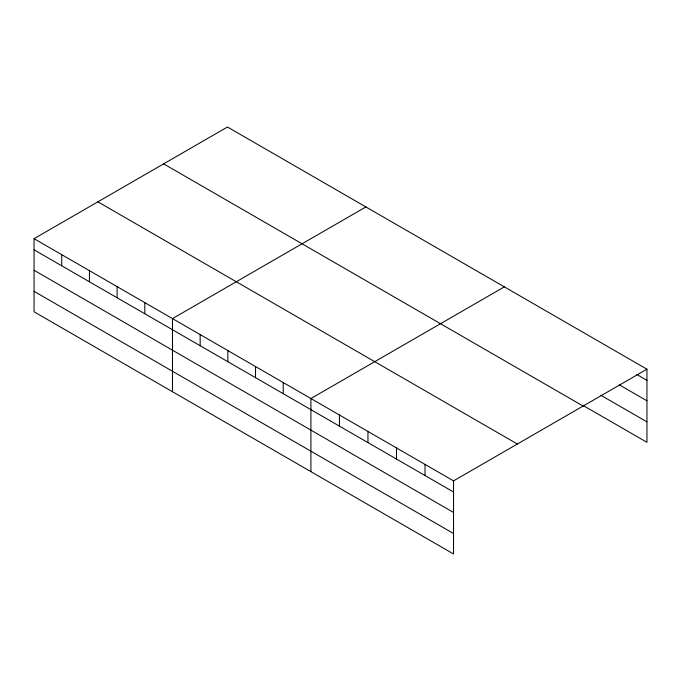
<?xml version="1.0" encoding="UTF-8"?>
<svg xmlns="http://www.w3.org/2000/svg" width="681" height="681" viewBox="0 0 681 681"><rect width="100%" height="100%" fill="white"/><g stroke="black" fill="none" stroke-linecap="round" stroke-linejoin="round"><path stroke-width="1.02" d="M453.537 512.461L453.537 480.871L34.05 238.682L34.05 311.796L453.537 553.985L453.537 512.461L34.05 270.272M583.455 405.663L646.95 442.318L646.95 369.204L227.463 127.015L34.05 238.682M365.893 206.939L172.48 318.606L172.48 391.72M504.323 286.863L310.911 398.53L310.911 471.644M453.537 480.871L646.95 369.204M636.829 374.499L646.95 380.339M619.344 384.85L646.95 400.794M600.94 395.303L646.95 421.862M163.636 163.866L583.123 406.055M97.877 201.831L517.364 444.021M34.05 249.816L453.537 492.005M34.05 291.34L453.537 533.529M425.012 464.399L425.012 475.534M396.487 447.936L396.487 459.071M367.961 431.465L367.961 442.599M339.436 414.993L339.436 426.127M283.228 382.543L283.228 393.678M255.537 366.557L255.537 377.691M227.854 350.57L227.854 361.705M200.163 334.592L200.163 345.727M144.798 302.619L144.798 313.754M117.106 286.633L117.106 297.767M89.424 270.655L89.424 281.789M61.733 254.668L61.733 265.803"/></g></svg>
